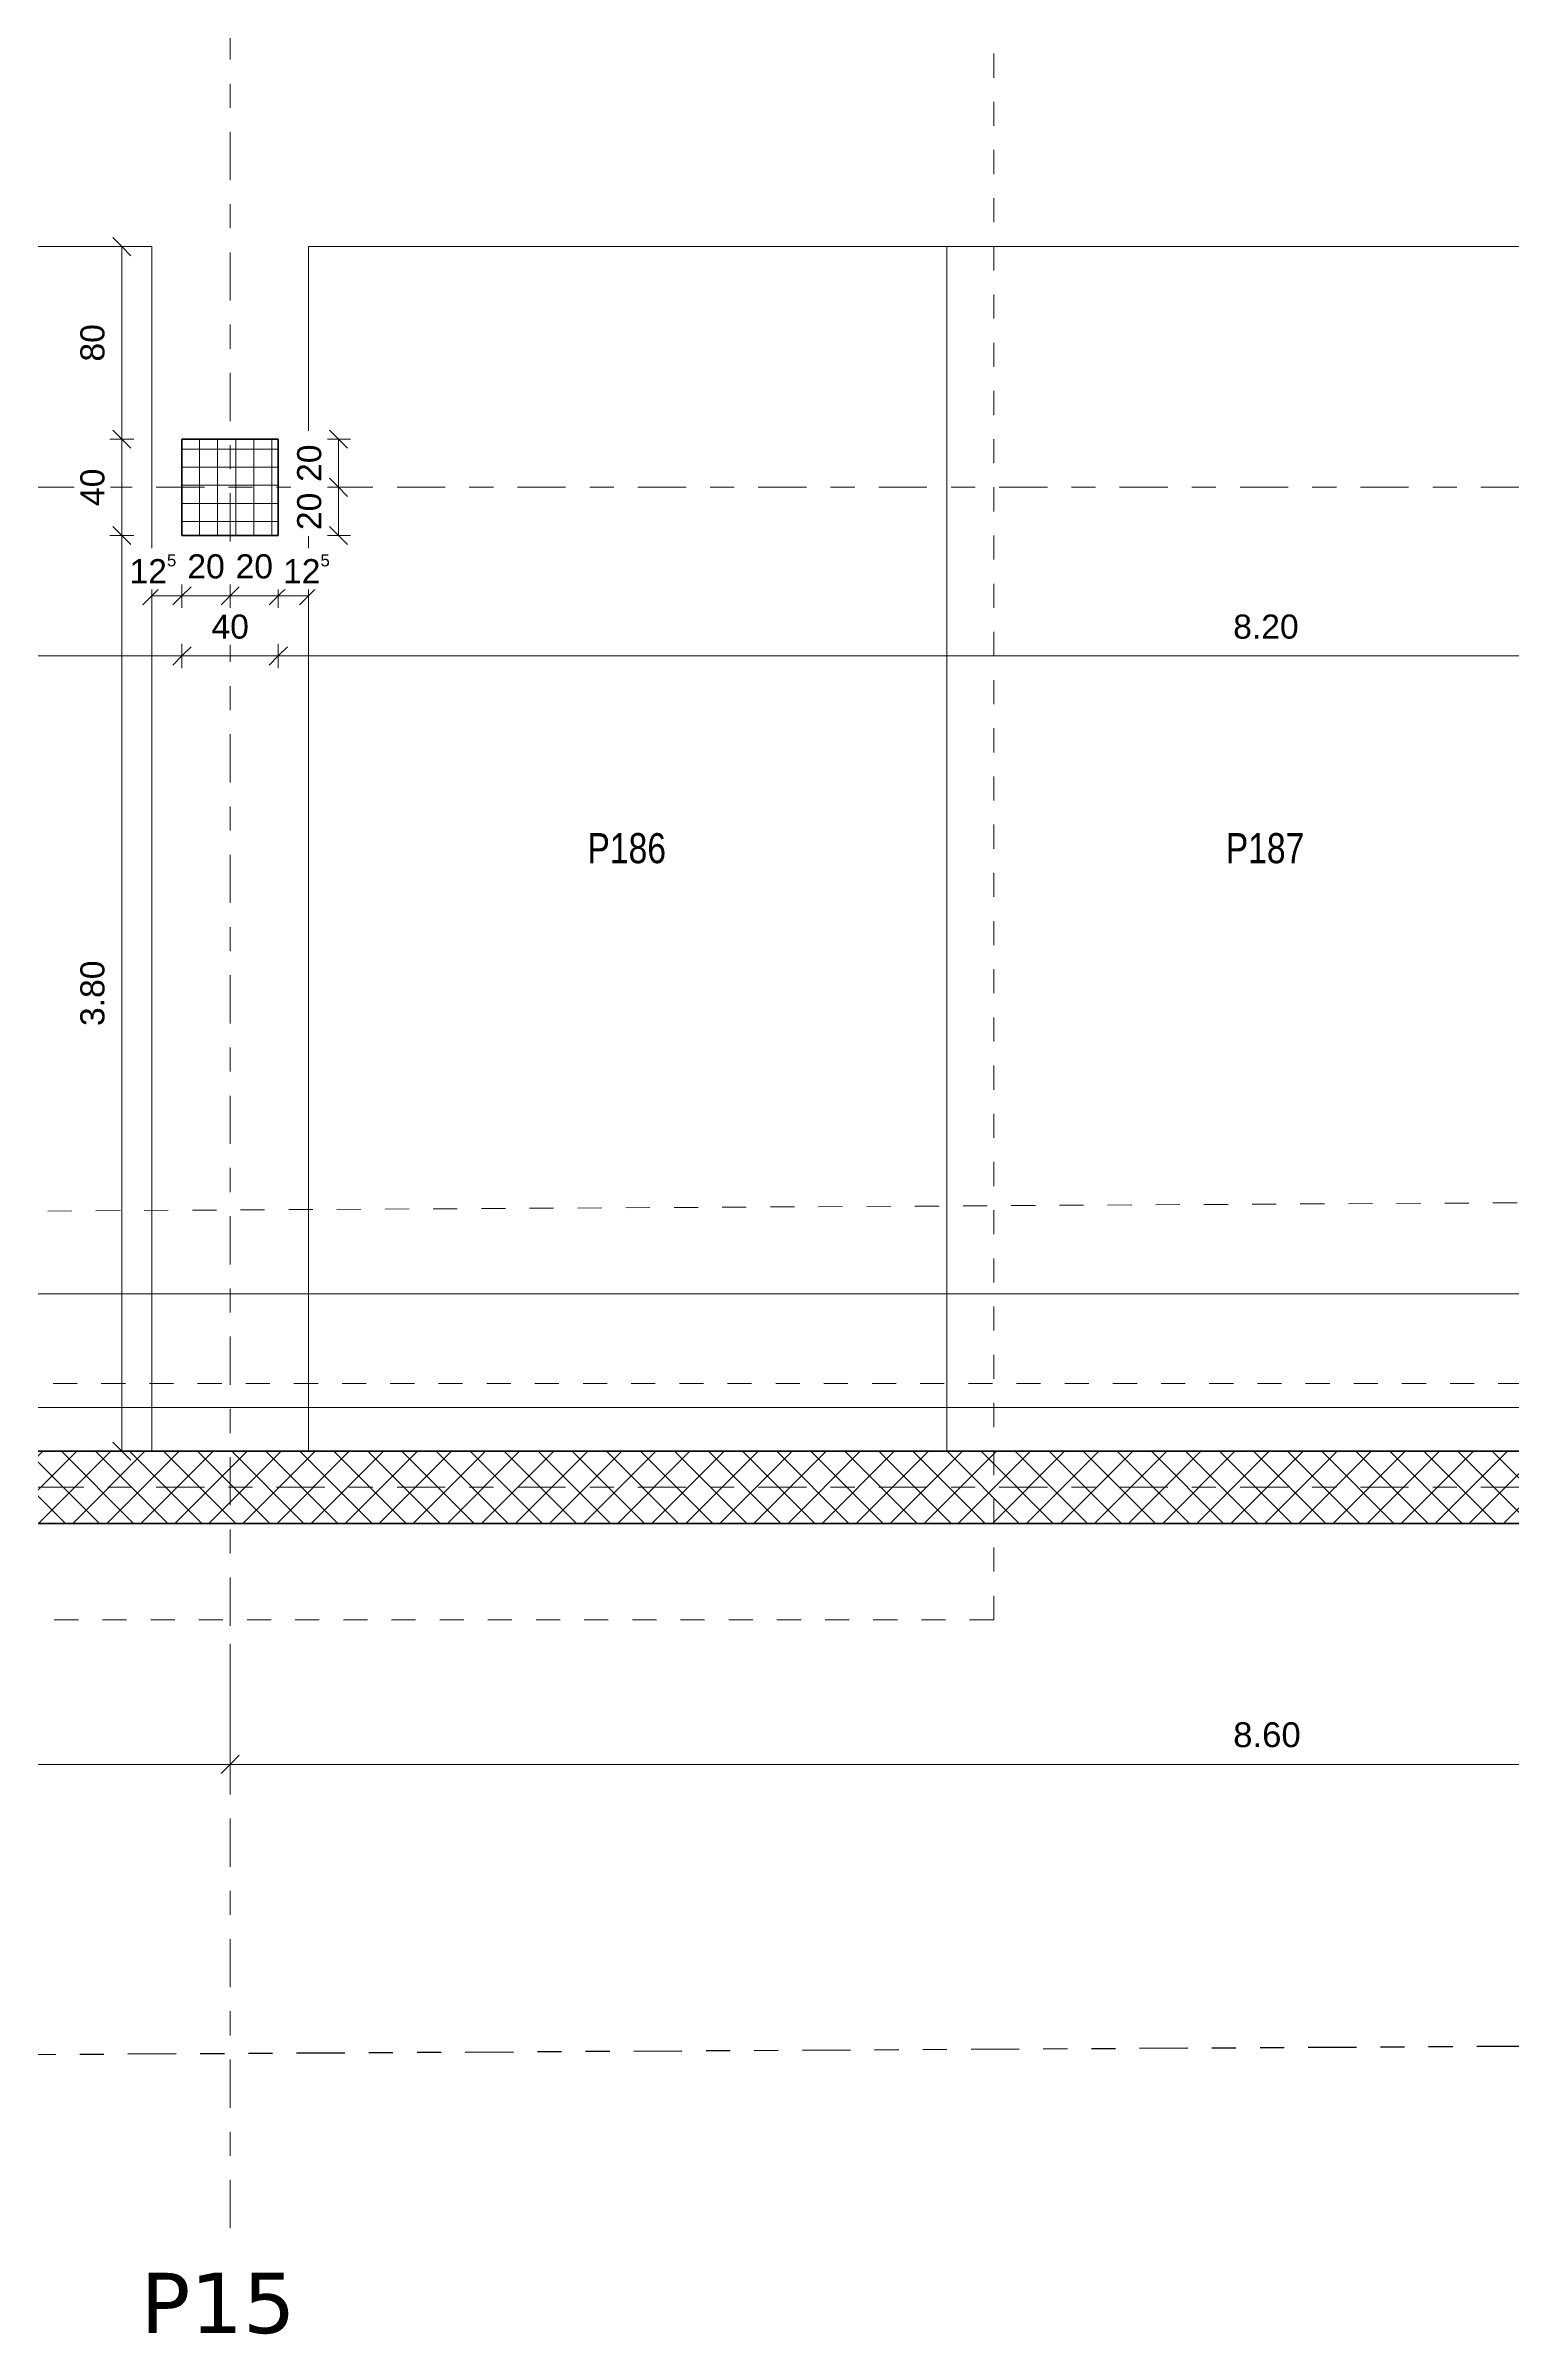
# Model space of a CAD drawing. Header units: metres. Extents: x -86 to 44, y -23 to 39.
# Drawn here: x -7.24 to -1.15, y -21.1 to -11.6 of the extents above; entities that cross this region are included whole.
import ezdxf

# ---------------------------------------------------------------- set-up
doc = ezdxf.new("R2010")
doc.units = ezdxf.units.M
for name, pattern in [('_Grundgrenze_', [0.45, 0.2, -0.05, 0.05, -0.05, 0.05, -0.05]), ('_Rasterlinie_', [0.375, 0.2, -0.05, 0.075, -0.05]), ('_Strichliert - Fein_', [0.15, 0.1, -0.05]), ('Gestrichelt', [0.1, 0.05, -0.05]), ('Strichpunkt - Fein', [0.2, 0.1, -0.05, 0, -0.05])]:
    doc.linetypes.add(name, pattern=pattern)
for name, color, linetype, lineweight in [('A-____-____-DIMS', 7, 'Continuous', 5), ('A-____-____-DIMS-50', 7, 'Continuous', 5), ('A-DETL-GENF-OTLN', 7, 'Continuous', 9), ('A-FLOR-____-OTLN', 7, 'Continuous', 9), ('A-WALL-____-MCUT', 7, 'Continuous', 35), ('A-WALL-____-PATT', 7, 'Continuous', 35), ('C-PRKG-____-IDEN', 7, 'Continuous', 5), ('C-PRKG-____-OTLN', 7, 'Continuous', 9), ('S-COLS-____-MCUT', 7, 'Continuous', 35), ('S-COLS-____-OTLN', 7, 'Continuous', 9), ('S-GRID-____-OTLN', 7, 'Continuous', 5)]:
    doc.layers.add(name, color=color, linetype=linetype, lineweight=lineweight)
for name, color, linetype, lineweight, true_color in [('A-DETL-____-OTLN', 5, 'Continuous', 9, 0x0000ff), ('C-PROP-LINE-OTLN', 7, '_Grundgrenze_', 25, 0x800000), ('S-GRID-____-IDEN', 7, 'Continuous', 9, 0x5555aa)]:
    doc.layers.add(name, color=color, linetype=linetype, lineweight=lineweight, true_color=true_color)
doc.styles.add('Arial_1', font='arial.ttf', dxfattribs={"height": 0.1})
doc.styles.add('Arial_3', font='arial.ttf', dxfattribs={"width": 0.8, "height": 0.125})
doc.styles.add('Arial_B', font='arial.ttf', dxfattribs={"height": 0.103175})
doc.styles.add('Verdana_B', font='verdana.ttf', dxfattribs={"height": 0.25})
doc.dimstyles.new('SUB_Rohbau_Aussen_Vermassung', dxfattribs={"dimscale": 0.3048, "dimtxt": 0.102026, "dimasz": 0.246063, "dimexe": 0.164042, "dimexo": 0.0625, "dimgap": 0.123031, "dimtad": 1, "dimrnd": 0.005, "dimzin": 0, "dimdsep": 46, "dimtxsty": 'Arial_B', "dimblk1": 'OBLIQUE', "dimblk2": 'OBLIQUE', "dimsah": 1, "dimcen": 0.09, "dimazin": 0, "dimtfac": 1, "dimtdec": 4, "dimtix": 1, "dimtmove": 0, "dimatfit": 3, "dimfxl": 1.64042, "dimfxlon": 1, "dimtvp": 1, "dimtfill": 1, "dimtolj": 1, "dimtzin": 0, "dimarcsym": 2})
doc.dimstyles.new('SUB_Rohbau_fein', dxfattribs={"dimscale": 0.3048, "dimtxt": 0.102026, "dimasz": 0.246063, "dimexe": 0.164042, "dimexo": 0.0625, "dimgap": 0.123031, "dimtad": 1, "dimdec": 1, "dimlfac": 100, "dimrnd": 0.5, "dimdsep": 46, "dimtxsty": 'Arial_1', "dimblk1": 'OBLIQUE', "dimblk2": 'OBLIQUE', "dimsah": 1, "dimcen": 0.09, "dimazin": 0, "dimtfac": 1, "dimtdec": 4, "dimtix": 1, "dimtmove": 0, "dimatfit": 3, "dimfxl": 0.164042, "dimfxlon": 1, "dimtvp": 1, "dimtfill": 1, "dimtolj": 1, "dimtzin": 0, "dimarcsym": 2})
doc.dimstyles.new('SUB_Rohbau_fein_1', dxfattribs={"dimscale": 0.3048, "dimtxt": 0.102026, "dimasz": 0.246063, "dimexe": 0.164042, "dimexo": 0.0625, "dimgap": 0.123031, "dimtad": 1, "dimrnd": 0.005, "dimzin": 0, "dimdsep": 46, "dimtxsty": 'Arial_1', "dimblk1": 'OBLIQUE', "dimblk2": 'OBLIQUE', "dimsah": 1, "dimcen": 0.09, "dimazin": 0, "dimtfac": 1, "dimtdec": 4, "dimtix": 1, "dimtmove": 0, "dimatfit": 3, "dimfxl": 0.164042, "dimfxlon": 1, "dimtvp": 1, "dimtfill": 1, "dimtolj": 1, "dimtzin": 0, "dimarcsym": 2})
doc.dimstyles.new('SUB_Rohbau_fein_3', dxfattribs={"dimscale": 0.3048, "dimtxt": 0.102026, "dimasz": 0.246063, "dimexe": 0.164042, "dimexo": 0.0625, "dimgap": 0.123031, "dimtad": 1, "dimdec": 1, "dimlfac": 100, "dimrnd": 0.5, "dimdsep": 46, "dimtxsty": 'Arial_1', "dimblk1": 'OBLIQUE', "dimblk2": 'OBLIQUE', "dimsah": 1, "dimcen": 0.09, "dimazin": 0, "dimtfac": 1, "dimtdec": 4, "dimtix": 1, "dimtmove": 2, "dimatfit": 3, "dimfxl": 0.164042, "dimfxlon": 1, "dimtvp": 1, "dimtfill": 1, "dimtolj": 1, "dimtzin": 0, "dimarcsym": 2})
doc.dimstyles.new('SUB_Rohbau_fein_7', dxfattribs={"dimscale": 0.3048, "dimtxt": 0.102026, "dimasz": 0.246063, "dimexe": 0.164042, "dimexo": 0.0625, "dimgap": 0.123031, "dimtad": 1, "dimrnd": 0.005, "dimzin": 0, "dimdsep": 46, "dimtxsty": 'Arial_1', "dimblk1": 'OBLIQUE', "dimblk2": 'OBLIQUE', "dimsah": 1, "dimcen": 0.09, "dimazin": 0, "dimtfac": 1, "dimtdec": 4, "dimtix": 1, "dimtmove": 0, "dimatfit": 3, "dimfxl": 0.164042, "dimfxlon": 1, "dimtvp": 1, "dimtfill": 1, "dimtolj": 1, "dimtzin": 0, "dimarcsym": 2})
doc.dimstyles.new('SUB_Rohbau_fein_8', dxfattribs={"dimscale": 0.3048, "dimtxt": 0.102026, "dimasz": 0.246063, "dimexe": 0.164042, "dimexo": 0.0625, "dimgap": 0.123031, "dimtad": 1, "dimdec": 1, "dimlfac": 100, "dimrnd": 0.5, "dimdsep": 46, "dimtxsty": 'Arial_1', "dimblk1": 'OBLIQUE', "dimblk2": 'OBLIQUE', "dimsah": 1, "dimcen": 0.09, "dimazin": 0, "dimtfac": 1, "dimtdec": 4, "dimtix": 1, "dimtmove": 0, "dimatfit": 3, "dimfxl": 0.164042, "dimfxlon": 1, "dimtvp": 1, "dimtfill": 1, "dimtolj": 1, "dimtzin": 0, "dimarcsym": 2})

# ---------------------------------------------------------------- blocks, each defined once
blk = doc.blocks.new('PP_Parkplatz - 2650 x 5000-V8--01_UG_OK_FFB_AF')
at = {"layer": 'C-PRKG-____-OTLN', "color": 253, "true_color": 0x999999}
for p, q in [((-0.848, -12.4345), (-3.498, -12.4345)), ((-3.498, -17.4334), (-3.498, -12.4345)), ((-0.848, -12.4345), (-3.498, -12.4345)), ((-3.498, -12.4345), (-3.498, -17.4334)), ((-3.498, -17.4334), (-3.498, -12.4345)), ((-3.498, -12.4345), (-0.848, -12.4345)), ((-3.498, -12.4345), (-3.498, -12.4345)), ((-0.848, -17.4334), (-0.848, -12.4345)), ((-0.848, -17.4334), (-0.848, -12.4345)), ((-0.848, -12.4345), (-0.848, -17.4334)), ((-0.848, -12.4345), (-0.848, -12.4345)), ((-3.498, -17.4334), (-3.498, -17.4334)), ((-0.848, -17.4334), (-0.848, -17.4334))]:
    blk.add_line(p, q, dxfattribs=at)
blk = doc.blocks.new('PP_Parkplatz - 2650 x 5000-V7--01_UG_OK_FFB_AF')
at = {"layer": 'C-PRKG-____-OTLN', "color": 253, "true_color": 0x999999}
for p, q in [((1.802, -12.4345), (-0.848, -12.4345)), ((-0.848, -17.4334), (-0.848, -12.4345)), ((1.802, -12.4345), (-0.848, -12.4345)), ((-0.848, -12.4345), (-0.848, -17.4334)), ((-0.848, -17.4334), (-0.848, -12.4345)), ((-0.848, -12.4345), (1.802, -12.4345)), ((-0.848, -12.4345), (-0.848, -12.4345)), ((1.802, -17.4334), (1.802, -12.4345)), ((1.802, -17.4334), (1.802, -12.4345)), ((1.802, -12.4345), (1.802, -17.4334)), ((1.802, -12.4345), (1.802, -12.4345)), ((-0.848, -17.4334), (-0.848, -17.4334)), ((1.802, -17.4334), (1.802, -17.4334))]:
    blk.add_line(p, q, dxfattribs=at)
blk = doc.blocks.new('Family - ___-13919876--01_UG_OK_FFB_AF')
at = {"layer": 'C-PROP-LINE-OTLN'}
blk.add_line((-78.996, -20.3395), (31.8391, -19.7177), dxfattribs=at)
blk = doc.blocks.new('DE_Detailverweis - mit_Rahmen-56961640--01_UG_OK_FFB_AF')
at = {"layer": 'A-DETL-GENF-OTLN', "color": 30, "linetype": 'Strichpunkt - Fein', "true_color": 0xff8000}
for q in [(19.26, 34.7174), (0, 0)]:
    blk.add_line((19.26, 0), q, dxfattribs=at)
blk = doc.blocks.new('DIMBLOCK9--01_UG_OK_FFB_AF')
at = {"layer": 'A-____-____-DIMS-50'}
for p, q in [((-15.073, -18.7334), (-15.073, -18.2334)), ((-6.473, -18.7334), (-6.473, -18.2334)), ((-15.073, -18.7334), (-15.0355, -18.6959)), ((-6.473, -18.7334), (-6.4355, -18.6959)), ((-15.073, -18.7334), (-15.1105, -18.7709)), ((-15.073, -18.7334), (-6.473, -18.7334)), ((-15.073, -18.7334), (-15.073, -18.7834)), ((-6.473, -18.7334), (-6.5105, -18.7709)), ((-6.473, -18.7334), (-6.473, -18.7834))]:
    blk.add_line(p, q, dxfattribs=at)
at = {"layer": 'A-____-____-DIMS-50', "color": 0, "insert": (-10.9087, -18.5588), "char_height": 0.10317, "width": 0.325653, "attachment_point": 1, "line_spacing_factor": 0.941778, "style": 'Arial_B', "bg_fill": 3, "box_fill_scale": 1.25, "bg_fill_color": 256, "bg_fill_true_color": 13158600, "bg_fill_transparency": 0}
blk.add_mtext('8.60', dxfattribs=at)
blk = doc.blocks.new('_Oblique')
at = {"color": 0, "linetype": 'ByBlock', "lineweight": -2}
blk.add_line((-0.5, -0.5), (0.5, 0.5), dxfattribs=at)
blk = doc.blocks.new('DIMBLOCK10--01_UG_OK_FFB_AF')
at = {"layer": 'A-____-____-DIMS-50'}
for p, q in [((-6.473, -18.7334), (-6.473, -18.2334)), ((2.127, -18.7334), (2.127, -18.2334)), ((-6.473, -18.7334), (-6.4355, -18.6959)), ((2.127, -18.7334), (2.1645, -18.6959)), ((-6.473, -18.7334), (-6.5105, -18.7709)), ((-6.473, -18.7334), (2.127, -18.7334)), ((-6.473, -18.7334), (-6.473, -18.7834)), ((2.127, -18.7334), (2.0895, -18.7709)), ((2.127, -18.7334), (2.127, -18.7834))]:
    blk.add_line(p, q, dxfattribs=at)
at = {"layer": 'A-____-____-DIMS-50', "color": 0, "insert": (-2.3087, -18.5588), "char_height": 0.10317, "width": 0.325653, "attachment_point": 1, "line_spacing_factor": 0.941778, "style": 'Arial_B', "bg_fill": 3, "box_fill_scale": 1.25, "bg_fill_color": 256, "bg_fill_true_color": 13158600, "bg_fill_transparency": 0}
blk.add_mtext('8.60', dxfattribs=at)
blk = doc.blocks.new('DIMBLOCK823--01_UG_OK_FFB_AF')
at = {"layer": 'A-____-____-DIMS-50'}
for p, q in [((-14.873, -14.1334), (-14.9105, -14.1709)), ((-14.873, -14.1334), (-14.873, -14.0834)), ((-14.873, -14.1334), (-14.8355, -14.0959)), ((-14.873, -14.1334), (-6.673, -14.1334)), ((-14.873, -14.1334), (-14.873, -14.1834)), ((-6.673, -14.1334), (-6.7105, -14.1709)), ((-6.673, -14.1334), (-6.673, -14.0834)), ((-6.673, -14.1334), (-6.6355, -14.0959)), ((-6.673, -14.1334), (-6.673, -14.1834))]:
    blk.add_line(p, q, dxfattribs=at)
at = {"layer": 'A-____-____-DIMS-50', "color": 0, "insert": (-10.9087, -13.9614), "char_height": 0.1, "width": 0.325653, "attachment_point": 1, "line_spacing_factor": 0.941778, "style": 'Arial_1', "bg_fill": 3, "box_fill_scale": 1.25, "bg_fill_color": 256, "bg_fill_true_color": 13158600, "bg_fill_transparency": 0}
blk.add_mtext('8.20', dxfattribs=at)
blk = doc.blocks.new('DIMBLOCK824--01_UG_OK_FFB_AF')
at = {"layer": 'A-____-____-DIMS-50'}
for p, q in [((-6.673, -14.1334), (-6.7105, -14.1709)), ((-6.673, -14.1334), (-6.673, -14.0834)), ((-6.673, -14.1334), (-6.6355, -14.0959)), ((-6.673, -14.1334), (-6.273, -14.1334)), ((-6.673, -14.1334), (-6.673, -14.1834)), ((-6.273, -14.1334), (-6.3105, -14.1709)), ((-6.273, -14.1334), (-6.273, -14.0834)), ((-6.273, -14.1334), (-6.2355, -14.0959)), ((-6.273, -14.1334), (-6.273, -14.1834))]:
    blk.add_line(p, q, dxfattribs=at)
at = {"layer": 'A-____-____-DIMS-50', "color": 0, "insert": (-6.5506, -13.9614), "char_height": 0.1, "width": 0.186088, "attachment_point": 1, "line_spacing_factor": 0.941778, "style": 'Arial_1', "bg_fill": 3, "box_fill_scale": 1.25, "bg_fill_color": 256, "bg_fill_true_color": 13158600, "bg_fill_transparency": 0}
blk.add_mtext('40', dxfattribs=at)
blk = doc.blocks.new('DIMBLOCK825--01_UG_OK_FFB_AF')
at = {"layer": 'A-____-____-DIMS-50'}
for p, q in [((-6.273, -14.1334), (-6.3105, -14.1709)), ((-6.273, -14.1334), (-6.273, -14.0834)), ((-6.273, -14.1334), (-6.2355, -14.0959)), ((-6.273, -14.1334), (1.927, -14.1334)), ((-6.273, -14.1334), (-6.273, -14.1834)), ((1.927, -14.1334), (1.8895, -14.1709)), ((1.927, -14.1334), (1.927, -14.0834)), ((1.927, -14.1334), (1.9645, -14.0959)), ((1.927, -14.1334), (1.927, -14.1834))]:
    blk.add_line(p, q, dxfattribs=at)
at = {"layer": 'A-____-____-DIMS-50', "color": 0, "insert": (-2.3087, -13.9614), "char_height": 0.1, "width": 0.325653, "attachment_point": 1, "line_spacing_factor": 0.941778, "style": 'Arial_1', "bg_fill": 3, "box_fill_scale": 1.25, "bg_fill_color": 256, "bg_fill_true_color": 13158600, "bg_fill_transparency": 0}
blk.add_mtext('8.20', dxfattribs=at)
blk = doc.blocks.new('DIMBLOCK837--01_UG_OK_FFB_AF')
at = {"layer": 'A-____-____-DIMS-50'}
for p, q in [((-6.923, -13.6334), (-6.973, -13.6334)), ((-6.923, -13.6334), (-6.9605, -13.5959)), ((-6.923, -17.4334), (-6.923, -13.6334)), ((-6.923, -13.6334), (-6.8855, -13.6709)), ((-6.923, -13.6334), (-6.873, -13.6334)), ((-6.923, -17.4334), (-6.973, -17.4334)), ((-6.923, -17.4334), (-6.9605, -17.3959)), ((-6.923, -17.4334), (-6.8855, -17.4709)), ((-6.923, -17.4334), (-6.873, -17.4334))]:
    blk.add_line(p, q, dxfattribs=at)
at = {"layer": 'A-____-____-DIMS-50', "color": 0, "insert": (-7.095, -15.6691), "char_height": 0.1, "width": 0.325653, "attachment_point": 1, "rotation": 90, "line_spacing_factor": 0.941778, "style": 'Arial_1', "bg_fill": 3, "box_fill_scale": 1.25, "bg_fill_color": 256, "bg_fill_true_color": 13158600, "bg_fill_transparency": 0}
blk.add_mtext('3.80', dxfattribs=at)
blk = doc.blocks.new('DIMBLOCK838--01_UG_OK_FFB_AF')
at = {"layer": 'A-____-____-DIMS-50'}
for p, q in [((-6.923, -13.2334), (-6.9605, -13.1959)), ((-6.923, -13.2334), (-6.973, -13.2334)), ((-6.923, -13.6334), (-6.923, -13.2334)), ((-6.923, -13.2334), (-6.8855, -13.2709)), ((-6.923, -13.2334), (-6.873, -13.2334)), ((-6.923, -13.6334), (-6.973, -13.6334)), ((-6.923, -13.6334), (-6.9605, -13.5959)), ((-6.923, -13.6334), (-6.8855, -13.6709)), ((-6.923, -13.6334), (-6.873, -13.6334))]:
    blk.add_line(p, q, dxfattribs=at)
at = {"layer": 'A-____-____-DIMS-50', "color": 0, "insert": (-7.095, -13.511), "char_height": 0.1, "width": 0.186088, "attachment_point": 1, "rotation": 90, "line_spacing_factor": 0.941778, "style": 'Arial_1', "bg_fill": 3, "box_fill_scale": 1.25, "bg_fill_color": 256, "bg_fill_true_color": 13158600, "bg_fill_transparency": 0}
blk.add_mtext('40', dxfattribs=at)
blk = doc.blocks.new('DIMBLOCK839--01_UG_OK_FFB_AF')
at = {"layer": 'A-____-____-DIMS-50'}
for p, q in [((-6.923, -12.4345), (-6.973, -12.4345)), ((-6.923, -12.4345), (-6.9605, -12.397)), ((-6.923, -13.2334), (-6.923, -12.4345)), ((-6.923, -12.4345), (-6.8855, -12.472)), ((-6.923, -12.4345), (-6.873, -12.4345)), ((-6.923, -13.2334), (-6.9605, -13.1959)), ((-6.923, -13.2334), (-6.973, -13.2334)), ((-6.923, -13.2334), (-6.8855, -13.2709)), ((-6.923, -13.2334), (-6.873, -13.2334))]:
    blk.add_line(p, q, dxfattribs=at)
at = {"layer": 'A-____-____-DIMS-50', "color": 0, "insert": (-7.095, -12.9115), "char_height": 0.1, "width": 0.186088, "attachment_point": 1, "rotation": 90, "line_spacing_factor": 0.941778, "style": 'Arial_1', "bg_fill": 3, "box_fill_scale": 1.25, "bg_fill_color": 256, "bg_fill_true_color": 13158600, "bg_fill_transparency": 0}
blk.add_mtext('80', dxfattribs=at)
blk = doc.blocks.new('DIMBLOCK1230--01_UG_OK_FFB_AF')
at = {"layer": 'A-____-____-DIMS-50'}
for p, q in [((-15.848, -16.7799), (-15.8855, -16.8174)), ((-15.848, -16.7799), (-15.848, -16.7299)), ((-15.848, -16.7799), (-15.8105, -16.7424)), ((-15.848, -16.7799), (25.382, -16.7799)), ((-15.848, -16.7799), (-15.848, -16.8299)), ((25.382, -16.7799), (25.3445, -16.8174)), ((25.382, -16.7799), (25.382, -16.7299)), ((25.382, -16.7799), (25.4195, -16.7424)), ((25.382, -16.7799), (25.382, -16.8299))]:
    blk.add_line(p, q, dxfattribs=at)
at = {"layer": 'A-____-____-DIMS-50', "color": 0, "insert": (4.5925, -16.6079), "char_height": 0.1, "width": 0.418697, "attachment_point": 1, "line_spacing_factor": 0.941778, "style": 'Arial_1', "bg_fill": 3, "box_fill_scale": 1.25, "bg_fill_color": 256, "bg_fill_true_color": 13158600, "bg_fill_transparency": 0}
blk.add_mtext('41.23', dxfattribs=at)
blk = doc.blocks.new('DIMBLOCK1876--01_UG_OK_FFB_AF')
at = {"layer": 'A-____-____-DIMS-50'}
for p, q in [((-6.023, -13.2334), (-6.0605, -13.1959)), ((-6.023, -13.2334), (-6.073, -13.2334)), ((-6.023, -13.2334), (-6.023, -13.4334)), ((-6.023, -13.2334), (-5.9855, -13.2709)), ((-6.023, -13.2334), (-5.973, -13.2334)), ((-6.023, -13.4334), (-6.073, -13.4334)), ((-6.023, -13.4334), (-6.0605, -13.3959)), ((-6.023, -13.4334), (-5.9855, -13.4709)), ((-6.023, -13.4334), (-5.973, -13.4334))]:
    blk.add_line(p, q, dxfattribs=at)
at = {"layer": 'A-____-____-DIMS-50', "color": 0, "insert": (-6.195, -13.411), "char_height": 0.1, "width": 0.186088, "attachment_point": 1, "rotation": 90, "line_spacing_factor": 0.941778, "style": 'Arial_1', "bg_fill": 3, "box_fill_scale": 1.25, "bg_fill_color": 256, "bg_fill_true_color": 13158600, "bg_fill_transparency": 0}
blk.add_mtext('20', dxfattribs=at)
blk = doc.blocks.new('DIMBLOCK1877--01_UG_OK_FFB_AF')
at = {"layer": 'A-____-____-DIMS-50'}
for p, q in [((-6.023, -13.4334), (-6.073, -13.4334)), ((-6.023, -13.4334), (-6.0605, -13.3959)), ((-6.023, -13.4334), (-6.023, -13.6334)), ((-6.023, -13.4334), (-5.9855, -13.4709)), ((-6.023, -13.4334), (-5.973, -13.4334)), ((-6.023, -13.6334), (-6.073, -13.6334)), ((-6.023, -13.6334), (-6.0605, -13.5959)), ((-6.023, -13.6334), (-5.9855, -13.6709)), ((-6.023, -13.6334), (-5.973, -13.6334))]:
    blk.add_line(p, q, dxfattribs=at)
at = {"layer": 'A-____-____-DIMS-50', "color": 0, "insert": (-6.195, -13.611), "char_height": 0.1, "width": 0.186088, "attachment_point": 1, "rotation": 90, "line_spacing_factor": 0.941778, "style": 'Arial_1', "bg_fill": 3, "box_fill_scale": 1.25, "bg_fill_color": 256, "bg_fill_true_color": 13158600, "bg_fill_transparency": 0}
blk.add_mtext('20', dxfattribs=at)
blk = doc.blocks.new('DIMBLOCK1918--01_UG_OK_FFB_AF')
at = {"layer": 'A-____-____-DIMS-50'}
for p, q in [((-6.798, -13.8834), (-6.798, -13.8334)), ((-6.798, -13.8834), (-6.7605, -13.8459)), ((-6.673, -13.8834), (-6.673, -13.8334)), ((-6.673, -13.8834), (-6.6355, -13.8459)), ((-6.798, -13.8834), (-6.8355, -13.9209)), ((-6.798, -13.8834), (-6.673, -13.8834)), ((-6.798, -13.8834), (-6.798, -13.9334)), ((-6.673, -13.8834), (-6.7105, -13.9209)), ((-6.673, -13.8834), (-6.673, -13.9334))]:
    blk.add_line(p, q, dxfattribs=at)
at = {"layer": 'A-____-____-DIMS-50', "color": 0, "insert": (-6.8908, -13.7114), "char_height": 0.1, "width": 0.248525, "attachment_point": 1, "line_spacing_factor": 0.941778, "style": 'Arial_1', "bg_fill": 3, "box_fill_scale": 1.25, "bg_fill_color": 256, "bg_fill_true_color": 13158600, "bg_fill_transparency": 0}
blk.add_mtext('12\\A2\\H0.5x;\\S5^  ;\\H2x;', dxfattribs=at)
blk = doc.blocks.new('DIMBLOCK1919--01_UG_OK_FFB_AF')
at = {"layer": 'A-____-____-DIMS-50'}
for p, q in [((-6.673, -13.8834), (-6.673, -13.8334)), ((-6.673, -13.8834), (-6.6355, -13.8459)), ((-6.473, -13.8834), (-6.473, -13.8334)), ((-6.473, -13.8834), (-6.4355, -13.8459)), ((-6.673, -13.8834), (-6.7105, -13.9209)), ((-6.673, -13.8834), (-6.473, -13.8834)), ((-6.673, -13.8834), (-6.673, -13.9334)), ((-6.473, -13.8834), (-6.5105, -13.9209)), ((-6.473, -13.8834), (-6.473, -13.9334))]:
    blk.add_line(p, q, dxfattribs=at)
at = {"layer": 'A-____-____-DIMS-50', "color": 0, "insert": (-6.6506, -13.7114), "char_height": 0.1, "width": 0.186088, "attachment_point": 1, "line_spacing_factor": 0.941778, "style": 'Arial_1', "bg_fill": 3, "box_fill_scale": 1.25, "bg_fill_color": 256, "bg_fill_true_color": 13158600, "bg_fill_transparency": 0}
blk.add_mtext('20', dxfattribs=at)
blk = doc.blocks.new('DIMBLOCK1920--01_UG_OK_FFB_AF')
at = {"layer": 'A-____-____-DIMS-50'}
for p, q in [((-6.473, -13.8834), (-6.473, -13.8334)), ((-6.473, -13.8834), (-6.4355, -13.8459)), ((-6.273, -13.8834), (-6.273, -13.8334)), ((-6.273, -13.8834), (-6.2355, -13.8459)), ((-6.473, -13.8834), (-6.5105, -13.9209)), ((-6.473, -13.8834), (-6.273, -13.8834)), ((-6.473, -13.8834), (-6.473, -13.9334)), ((-6.273, -13.8834), (-6.3105, -13.9209)), ((-6.273, -13.8834), (-6.273, -13.9334))]:
    blk.add_line(p, q, dxfattribs=at)
at = {"layer": 'A-____-____-DIMS-50', "color": 0, "insert": (-6.4506, -13.7114), "char_height": 0.1, "width": 0.186088, "attachment_point": 1, "line_spacing_factor": 0.941778, "style": 'Arial_1', "bg_fill": 3, "box_fill_scale": 1.25, "bg_fill_color": 256, "bg_fill_true_color": 13158600, "bg_fill_transparency": 0}
blk.add_mtext('20', dxfattribs=at)
blk = doc.blocks.new('DIMBLOCK1921--01_UG_OK_FFB_AF')
at = {"layer": 'A-____-____-DIMS-50'}
for p, q in [((-6.273, -13.8834), (-6.273, -13.8334)), ((-6.273, -13.8834), (-6.2355, -13.8459)), ((-6.148, -13.8834), (-6.148, -13.8334)), ((-6.148, -13.8834), (-6.1105, -13.8459)), ((-6.273, -13.8834), (-6.3105, -13.9209)), ((-6.273, -13.8834), (-6.148, -13.8834)), ((-6.273, -13.8834), (-6.273, -13.9334)), ((-6.148, -13.8834), (-6.1855, -13.9209)), ((-6.148, -13.8834), (-6.148, -13.9334))]:
    blk.add_line(p, q, dxfattribs=at)
at = {"layer": 'A-____-____-DIMS-50', "color": 0, "insert": (-6.2534, -13.7114), "char_height": 0.1, "width": 0.248525, "attachment_point": 1, "line_spacing_factor": 0.941778, "style": 'Arial_1', "bg_fill": 3, "box_fill_scale": 1.25, "bg_fill_color": 256, "bg_fill_true_color": 13158600, "bg_fill_transparency": 0}
blk.add_mtext('12\\A2\\H0.5x;\\S5^  ;\\H2x;', dxfattribs=at)

msp = doc.modelspace()

# ---------------------------------------------------------------- hatches: boundary and pattern name
at = {"layer": 'A-WALL-____-PATT', "lineweight": 9}
h = msp.add_hatch(dxfattribs=at)
h.set_pattern_fill('FP_1', color=256, style=0, pattern_type=2)
h.set_pattern_definition([(45, (0, 0), (-0.07071068, 0.07071068), []), (135, (0, 0), (-0.07071068, -0.07071068), [])])
h.paths.add_polyline_path([(19.4754, -17.7334), (25.452, -17.7334), (25.452, -17.4334), (-77.5379, -17.4334), (-77.508, -17.7334), (11.3829, -17.7334)])
at = {"layer": 'S-COLS-____-OTLN'}
h = msp.add_hatch(dxfattribs=at)
h.set_pattern_fill('FP_2', color=256, style=0, pattern_type=2)
h.set_pattern_definition([(0, (0, 0), (0, 0.075), []), (90, (0, 0), (-0.075, 5e-18), [])])
h.paths.add_polyline_path([(-6.273, -13.6334), (-6.273, -13.2334), (-6.673, -13.2334), (-6.673, -13.6334)])

# ---------------------------------------------------------------- linework, layer by layer
at = {"layer": 'A-DETL-____-OTLN', "color": 30, "linetype": '_Strichliert - Fein_', "true_color": 0xff8000}
msp.add_line((-75.8289, -16.8216), (28.844, -16.2345), dxfattribs=at)
at = {"layer": 'A-DETL-____-OTLN', "color": 7, "linetype": 'Gestrichelt'}
msp.add_line((-13.008, -17.1534), (12.842, -17.1534), dxfattribs=at)
at = {"layer": 'A-FLOR-____-OTLN'}
for p, q in [((-13.008, -17.2523), (12.842, -17.2523)), ((-13.008, -17.4316), (12.872, -17.4316)), ((12.872, -17.4322), (-13.008, -17.4322))]:
    msp.add_line(p, q, dxfattribs=at)
at = {"layer": 'A-WALL-____-MCUT'}
for p, q in [((12.872, -17.4334), (-13.008, -17.4334)), ((-77.508, -17.7334), (25.752, -17.7334))]:
    msp.add_line(p, q, dxfattribs=at)
at = {"layer": 'S-COLS-____-MCUT'}
for p, q in [((-6.273, -13.2334), (-6.673, -13.2334)), ((-6.673, -13.2334), (-6.673, -13.6334)), ((-6.273, -13.6334), (-6.273, -13.2334)), ((-6.673, -13.6334), (-6.273, -13.6334))]:
    msp.add_line(p, q, dxfattribs=at)
at = {"layer": 'S-GRID-____-OTLN', "color": 8, "linetype": '_Rasterlinie_', "true_color": 0x808080}
for p, q in [((-6.473, -20.6582), (-6.473, -5.3534)), ((-80.7802, -13.4334), (27.9515, -13.4334)), ((-80.7802, -17.5834), (27.9515, -17.5834))]:
    msp.add_line(p, q, dxfattribs=at)

# ---------------------------------------------------------------- block references
at = {"layer": 'A-DETL-GENF-OTLN', "color": 30, "true_color": 0xff8000}
msp.add_blockref('DE_Detailverweis - mit_Rahmen-56961640--01_UG_OK_FFB_AF', (-22.563, -18.1334), dxfattribs=at)
at = {"layer": 'C-PRKG-____-OTLN', "color": 253, "true_color": 0x999999}
for name, p in [('PP_Parkplatz - 2650 x 5000-V7--01_UG_OK_FFB_AF', (-8.6, 0)), ('PP_Parkplatz - 2650 x 5000-V8--01_UG_OK_FFB_AF', (-2.65, 0)), ('PP_Parkplatz - 2650 x 5000-V8--01_UG_OK_FFB_AF', (0, 0))]:
    msp.add_blockref(name, p, dxfattribs=at)
at = {"layer": 'C-PROP-LINE-OTLN'}
msp.add_blockref('Family - ___-13919876--01_UG_OK_FFB_AF', (0, 0), dxfattribs=at)

# ---------------------------------------------------------------- texts
at = {"layer": 'S-GRID-____-IDEN', "color": 8, "lineweight": 5, "true_color": 0x808080, "insert": (-6.845, -20.8436), "char_height": 0.25, "width": 0.89789, "attachment_point": 1, "style": 'Verdana_B'}
msp.add_mtext('P15', dxfattribs=at)

# ---------------------------------------------------------------- next in the draw order: texts
at = {"layer": 'C-PRKG-____-IDEN', "char_height": 0.125, "width": 0.391223, "attachment_point": 1, "style": 'Arial_3', "bg_fill": 3, "box_fill_scale": 1.25, "bg_fill_color": 256, "bg_fill_true_color": 13158600, "bg_fill_transparency": 0}
for s, insert in [('P186', (-4.9896, -14.8684)), ('P187', (-2.3396, -14.8684))]:
    msp.add_mtext(s, dxfattribs=dict(at, insert=insert))

# ---------------------------------------------------------------- next in the draw order: dimensions: what is measured, and where the dimension line sits
at = {"layer": 'A-____-____-DIMS'}
dim = msp.add_linear_dim(base=(-6.023, -13.4334), p1=(-6.073, -13.2334), p2=(-5.973, -13.4334), angle=90, dimstyle='SUB_Rohbau_fein_8', override={"dimpost": '<>', "dimfxl": 0.223607}, dxfattribs=at)
dim.commit()
dim.dimension.update_dxf_attribs({"geometry": 'DIMBLOCK1876--01_UG_OK_FFB_AF', "text_midpoint": (-6.1116, -13.3334)})
for base, p1, p2, dimstyle, override, picture, middle in [((-6.673, -14.1334), (-14.873, -14.0834), (-6.673, -14.0834), 'SUB_Rohbau_fein_1', {"dimpost": '<>', "dimfxl": 8.2}, 'DIMBLOCK823--01_UG_OK_FFB_AF', (-10.773, -14.0449)), ((-6.473, -18.7334), (-15.073, -18.2334), (-6.473, -18.2334), 'SUB_Rohbau_Aussen_Vermassung', {"dimpost": '<>', "dimfxl": 8.6}, 'DIMBLOCK9--01_UG_OK_FFB_AF', (-10.773, -18.6432))]:
    dim = msp.add_linear_dim(base=base, p1=p1, p2=p2, dimstyle=dimstyle, override=override, dxfattribs=at)
    dim.commit()
    dim.dimension.update_dxf_attribs({"geometry": picture, "text_midpoint": middle})

# ---------------------------------------------------------------- next in the draw order: dimensions: what is measured, and where the dimension line sits
for base, p1, p2, dimstyle, override, picture, middle in [((-6.023, -13.6334), (-5.973, -13.4334), (-6.073, -13.6334), 'SUB_Rohbau_fein_8', {"dimpost": '<>', "dimfxl": 0.223607}, 'DIMBLOCK1877--01_UG_OK_FFB_AF', (-6.1116, -13.5334)), ((-6.923, -13.6334), (-6.973, -17.4334), (-6.873, -13.6334), 'SUB_Rohbau_fein_1', {"dimpost": '<>', "dimfxl": 3.801316}, 'DIMBLOCK837--01_UG_OK_FFB_AF', (-7.0116, -15.5334))]:
    dim = msp.add_linear_dim(base=base, p1=p1, p2=p2, angle=90, dimstyle=dimstyle, override=override, dxfattribs=at)
    dim.commit()
    dim.dimension.update_dxf_attribs({"geometry": picture, "text_midpoint": middle})
for base, p1, p2, dimstyle, override, picture, middle in [((-6.273, -14.1334), (-6.673, -14.0834), (-6.273, -14.0834), 'SUB_Rohbau_fein', {"dimpost": '<>', "dimfxl": 0.4}, 'DIMBLOCK824--01_UG_OK_FFB_AF', (-6.473, -14.0449)), ((2.127, -18.7334), (-6.473, -18.2334), (2.127, -18.2334), 'SUB_Rohbau_Aussen_Vermassung', {"dimpost": '<>', "dimfxl": 8.6}, 'DIMBLOCK10--01_UG_OK_FFB_AF', (-2.173, -18.6432))]:
    dim = msp.add_linear_dim(base=base, p1=p1, p2=p2, dimstyle=dimstyle, override=override, dxfattribs=at)
    dim.commit()
    dim.dimension.update_dxf_attribs({"geometry": picture, "text_midpoint": middle})

# ---------------------------------------------------------------- next in the draw order: dimensions: what is measured, and where the dimension line sits
dim = msp.add_linear_dim(base=(-6.923, -13.2334), p1=(-6.873, -13.6334), p2=(-6.873, -13.2334), angle=90, dimstyle='SUB_Rohbau_fein', override={"dimpost": '<>', "dimfxl": 0.4}, dxfattribs=at)
dim.commit()
dim.dimension.update_dxf_attribs({"geometry": 'DIMBLOCK838--01_UG_OK_FFB_AF', "text_midpoint": (-7.0116, -13.4334)})
for base, p1, p2, dimstyle, override, picture, middle in [((1.927, -14.1334), (-6.273, -14.0834), (1.927, -14.0834), 'SUB_Rohbau_fein_1', {"dimpost": '<>', "dimfxl": 8.2}, 'DIMBLOCK825--01_UG_OK_FFB_AF', (-2.173, -14.0449)), ((25.382, -16.7799), (-15.848, -16.7299), (25.382, -16.7299), 'SUB_Rohbau_fein_7', {"dimpost": '<>', "dimfxl": 41.23}, 'DIMBLOCK1230--01_UG_OK_FFB_AF', (4.767, -16.6913))]:
    dim = msp.add_linear_dim(base=base, p1=p1, p2=p2, dimstyle=dimstyle, override=override, dxfattribs=at)
    dim.commit()
    dim.dimension.update_dxf_attribs({"geometry": picture, "text_midpoint": middle})

# ---------------------------------------------------------------- next in the draw order: dimensions: what is measured, and where the dimension line sits
dim = msp.add_linear_dim(base=(-6.923, -12.4345), p1=(-6.873, -13.2334), p2=(-6.973, -12.4345), angle=90, dimstyle='SUB_Rohbau_fein', override={"dimpost": '<>', "dimfxl": 0.805224}, dxfattribs=at)
dim.commit()
dim.dimension.update_dxf_attribs({"geometry": 'DIMBLOCK839--01_UG_OK_FFB_AF', "text_midpoint": (-7.0116, -12.8339)})
dim = msp.add_linear_dim(base=(-6.673, -13.8834), p1=(-6.798, -13.8334), p2=(-6.673, -13.8334), text='\\A1;12\\Q;{\\A1;{\\H0.5x;\\S5^ ;}}', dimstyle='SUB_Rohbau_fein_3', override={"dimpost": '<>', "dimfxl": 0.125}, dxfattribs=at)
dim.commit()
dim.dimension.update_dxf_attribs({"geometry": 'DIMBLOCK1918--01_UG_OK_FFB_AF', "text_midpoint": (-6.7666, -13.7781), "dimtype": 160})

# ---------------------------------------------------------------- next in the draw order: dimensions: what is measured, and where the dimension line sits
dim = msp.add_linear_dim(base=(-6.473, -13.8834), p1=(-6.673, -13.8334), p2=(-6.473, -13.8334), dimstyle='SUB_Rohbau_fein_8', override={"dimpost": '<>', "dimfxl": 0.2}, dxfattribs=at)
dim.commit()
dim.dimension.update_dxf_attribs({"geometry": 'DIMBLOCK1919--01_UG_OK_FFB_AF', "text_midpoint": (-6.573, -13.7949)})

# ---------------------------------------------------------------- next in the draw order: dimensions: what is measured, and where the dimension line sits
dim = msp.add_linear_dim(base=(-6.273, -13.8834), p1=(-6.473, -13.8334), p2=(-6.273, -13.8334), dimstyle='SUB_Rohbau_fein_8', override={"dimpost": '<>', "dimfxl": 0.2}, dxfattribs=at)
dim.commit()
dim.dimension.update_dxf_attribs({"geometry": 'DIMBLOCK1920--01_UG_OK_FFB_AF', "text_midpoint": (-6.373, -13.7949)})

# ---------------------------------------------------------------- next in the draw order: dimensions: what is measured, and where the dimension line sits
dim = msp.add_linear_dim(base=(-6.148, -13.8834), p1=(-6.273, -13.8334), p2=(-6.148, -13.8334), text='\\A1;12\\Q;{\\A1;{\\H0.5x;\\S5^ ;}}', dimstyle='SUB_Rohbau_fein_3', override={"dimpost": '<>', "dimfxl": 0.125}, dxfattribs=at)
dim.commit()
dim.dimension.update_dxf_attribs({"geometry": 'DIMBLOCK1921--01_UG_OK_FFB_AF', "text_midpoint": (-6.1291, -13.7781), "dimtype": 160})

doc.saveas('drawing.dxf')
